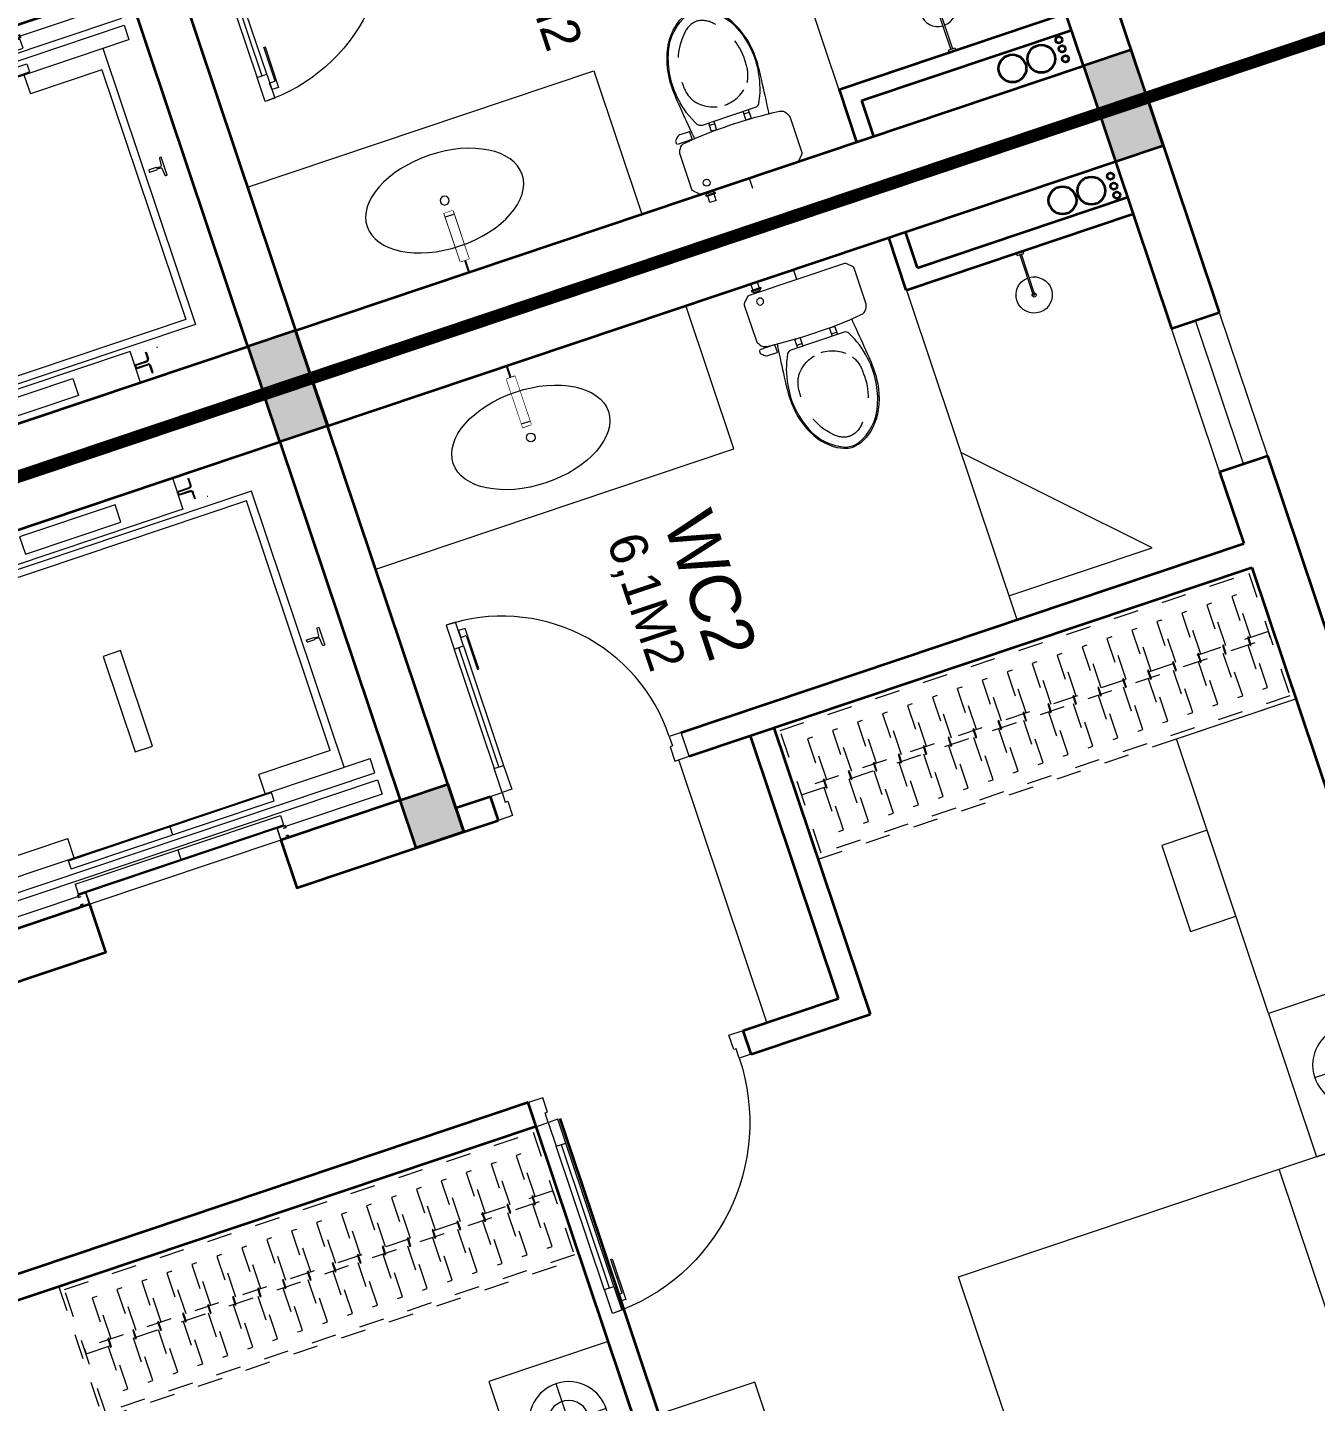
# Model space of a CAD drawing. Header units: metres. Extents: x 568332 to 569219, y 2065964 to 2066430.
# Drawn here: x 568506.05 to 568511.16, y 2066160.02 to 2066165.47 of the extents above; entities that cross this region are included whole.
import ezdxf

# ---------------------------------------------------------------- set-up
doc = ezdxf.new("R2010")
doc.units = ezdxf.units.M
for name, pattern in [('$AUDIT_BAD_LTYPE2', [0]), ('CENTER', [2, 1.25, -0.25, 0.25, -0.25]), ('HIDDEN', [0.375, 0.25, -0.125]), ('X-5M-G-MB PHONGNGU$0$HIDDEN2', [0.1875, 0.125, -0.0625]), ('xref-thap C (mb tang 32-2)$0$HIDDEN', [0.375, 0.25, -0.125])]:
    doc.linetypes.add(name, pattern=pattern)
doc.layers.get('0').update_dxf_attribs({"linetype": 'CONTINUOUS'})
doc.layers.get('DEFPOINTS').update_dxf_attribs({"linetype": 'CONTINUOUS'})
for name, color, linetype, lineweight in [('-CENTER', 143, 'CENTER', 13), ('-CONCRETE', 1, 'CONTINUOUS', 35), ('-DOOR', 137, 'CONTINUOUS', 9), ('-FURNITURE', 46, 'CONTINUOUS', 9), ('-LINE1', 7, 'CONTINUOUS', 18), ('-LINE2', 252, 'CONTINUOUS', 9), ('-TEXT', 7, 'CONTINUOUS', 15), ('-WALL', 4, 'CONTINUOUS', 35), ('TEXT25', 2, 'CONTINUOUS', 13)]:
    doc.layers.add(name, color=color, linetype=linetype, lineweight=lineweight)
doc.layers.add('-RANH GIOI LO DAT', color=12, linetype='CONTINUOUS')
doc.styles.add('T1', font='', dxfattribs={"height": 200})
doc.styles.add('vnavanth', font='', dxfattribs={"width": 0.8})
doc.styles.get('T1').set_extended_font_data('VNgeometric Light')
doc.styles.get('vnavanth').set_extended_font_data('.VnAvantH')

# ---------------------------------------------------------------- blocks, each defined once
blk = doc.blocks.new('X-5M-DH-2-CORE$0$A$C75E80C28')
at = {"layer": '-LINE2', "linetype": 'Continuous', "ltscale": 2}
for p, q in [((-510.0000099998433, -21.5000000000291), (-510.0000099998579, -50.60000000000582)), ((-506.8000099998899, -21.5000000000291), (-510.0000099998433, -21.5000000000291)), ((-506.8000099998899, -21.5000000000291), (-506.8000099999044, -50.60000000000582)), ((506.8000100001227, -21.5), (510.0000100000761, -21.5)), ((506.8000100001227, -21.5), (506.8000100001082, -50.59999999997672)), ((510.0000100000761, -21.5), (510.0000100000616, -50.59999999997672)), ((-510.0000099998579, -108.5000000000291), (-510.0000099998433, -79.39999999999418)), ((-506.8000099999044, -108.5000000000291), (-506.8000099998899, -79.39999999999418)), ((-456.2000100000296, -56.79999999998836), (-500.6000099999364, -56.80000000001746)), ((-456.2000100000441, -60), (-500.600009999951, -60.0000000000291)), ((-456.2000100000296, -70), (-500.6000099999364, -70.0000000000291)), ((-456.2000100000296, -73.19999999995343), (-500.6000099999364, -73.19999999998254)), ((-453.2000100000441, -63), (-453.2000100000296, -67)), ((-450.0000099998579, -63), (-450.0000099998433, -67)), ((450.0000100000616, -63), (450.0000100000761, -67)), ((453.200010000015, -63), (453.2000100000296, -67)), ((456.2000100000296, -56.79999999998836), (500.6000100000529, -56.79999999998836)), ((456.200010000015, -60), (500.6000100000383, -60)), ((456.2000100000296, -70), (500.6000100000529, -70)), ((456.2000100000296, -73.19999999995343), (500.6000100000529, -73.19999999995343)), ((506.8000100001227, -108.5), (506.8000100001227, -79.39999999996508)), ((510.0000100000761, -108.5), (510.0000100000761, -79.39999999996508)), ((-731.0000002632733, -148.9999999649008), (730.9999997367267, -148.9999999649299)), ((-731.0000002698944, -1304.999999934109), (-731.0000002632733, -148.9999999649008)), ((-556.8000102631631, -112.4999999912397), (-560.0000102631166, -112.4999999912397)), ((456.800009736864, -112.4999999912397), (460.0000097368174, -112.4999999912397)), ((730.9999997301056, -1304.999999934109), (730.9999997367267, -148.9999999649299)), ((-700.0000002632733, -178.9999999649008), (699.9999997367267, -178.9999999649299)), ((-700.0000002699089, -1224.999999934109), (-700.0000002632733, -178.9999999649008)), ((699.9999997300911, -1224.999999934109), (699.9999997367267, -178.9999999649299)), ((-700.0000002699089, -1224.999999934109), (-400.0000002699089, -1224.999999934138)), ((-400.0000002698944, -1304.999999934138), (-400.0000002699089, -1224.999999934138)), ((699.9999997300911, -1224.999999934109), (399.9999997300911, -1224.999999934109)), ((399.9999997301056, -1304.999999934109), (399.9999997300911, -1224.999999934109)), ((839.9999997301056, -1304.999999934109), (-840.0000002698944, -1304.999999934109)), ((-840.0000002698944, -1364.999999934109), (-840.0000002698944, -1304.999999934109)), ((424.9999997301056, -1308.999999934109), (-425.0000002698944, -1308.999999934109)), ((-425.0000002699089, -1342.999999934109), (-425.0000002698944, -1308.999999934109)), ((-2.6989437174052e-07, -1308.999999934109), (-2.699089236557484e-07, -1342.999999934109)), ((424.9999997300911, -1342.999999934109), (424.9999997301056, -1308.999999934109)), ((839.9999997301056, -1364.999999934109), (839.9999997301056, -1304.999999934109)), ((424.9999997300911, -1342.999999934109), (-425.0000002699089, -1342.999999934109)), ((839.9999997301056, -1364.999999934109), (-840.0000002698944, -1364.999999934109)), ((839.9999997301056, -1394.999999934109), (-840.0000002698944, -1394.999999934109)), ((-840.0000002698944, -1394.999999934109), (-840.0000002698944, -1454.999999934109)), ((429.9999997300911, -1405.999999934138), (-430.0000002699089, -1405.999999934109)), ((-430.0000002699089, -1405.999999934109), (-430.0000002698944, -1445.999999934109)), ((-2.699089236557484e-07, -1405.999999934109), (-2.6989437174052e-07, -1445.999999934109)), ((429.9999997300911, -1405.999999934138), (429.9999997301056, -1445.999999934138)), ((839.9999997301056, -1394.999999934109), (839.9999997301056, -1454.999999934109)), ((-840.0000002698944, -1454.999999934109), (-435.0000002698944, -1454.999999934109)), ((-435.0000002698944, -1449.999999934109), (-435.0000002699089, -1459.999999934109)), ((-435.0000002698944, -1449.999999934109), (-400.0000002698944, -1449.999999934138)), ((-435.0000002699089, -1459.999999934109), (-425.0000002699089, -1459.999999934109)), ((-433.4000002698012, -1451.599999934086), (-433.4000002698012, -1458.399999934074)), ((-433.4000002698012, -1451.599999934086), (-401.6000002697547, -1451.599999934086)), ((-433.4000002698012, -1458.399999934074), (-425.0000002698944, -1458.399999934074)), ((429.9999997301056, -1445.999999934138), (-430.0000002698944, -1445.999999934109)), ((-425.0000002698944, -1458.399999934074), (-425.0000002699089, -1459.999999934109)), ((-401.6000002697547, -1451.599999934086), (-401.6000002697256, -1498.399999934074)), ((399.9999997301056, -1449.999999934109), (-400.0000002698944, -1449.999999934138)), ((-400.0000002698944, -1449.999999934138), (-400.0000002698653, -1499.999999934138)), ((399.9999997301056, -1449.999999934109), (399.9999997301347, -1499.999999934109)), ((434.9999997301056, -1449.999999934109), (399.9999997301056, -1449.999999934109)), ((401.5999997301988, -1451.599999934086), (401.5999997302279, -1498.399999934074)), ((433.3999997302453, -1451.599999934086), (401.5999997301988, -1451.599999934086)), ((433.3999997302453, -1458.399999934074), (424.9999997301056, -1458.399999934074)), ((424.9999997301056, -1458.399999934074), (424.9999997301056, -1459.999999934109)), ((434.9999997301056, -1459.999999934109), (424.9999997301056, -1459.999999934109)), ((433.3999997302453, -1451.599999934086), (433.3999997302453, -1458.399999934074)), ((434.9999997301056, -1449.999999934109), (434.9999997301056, -1459.999999934109)), ((839.9999997301056, -1454.999999934109), (434.9999997301056, -1454.999999934109)), ((-435.0000002698653, -1489.999999934109), (-435.0000002698653, -1499.999999934109)), ((-435.0000002698653, -1489.999999934109), (-425.0000002698653, -1489.999999934109)), ((-435.0000002698653, -1499.999999934109), (-400.0000002698653, -1499.999999934138)), ((-433.4000002697721, -1491.599999934086), (-433.4000002697721, -1498.399999934074)), ((-433.4000002697721, -1491.599999934086), (-425.0000002698653, -1491.599999934086)), ((-433.4000002697721, -1498.399999934074), (-401.6000002697256, -1498.399999934074)), ((-425.0000002698653, -1489.999999934109), (-425.0000002698653, -1491.599999934086)), ((434.9999997301347, -1499.999999934109), (399.9999997301347, -1499.999999934109)), ((433.3999997302744, -1498.399999934074), (401.5999997302279, -1498.399999934074)), ((424.9999997301347, -1489.999999934109), (424.9999997301347, -1491.599999934086)), ((434.9999997301347, -1489.999999934109), (424.9999997301347, -1489.999999934109)), ((433.3999997302744, -1491.599999934086), (424.9999997301347, -1491.599999934086)), ((433.3999997302744, -1491.599999934086), (433.3999997302744, -1498.399999934074)), ((434.9999997301347, -1489.999999934109), (434.9999997301347, -1499.999999934109))]:
    blk.add_line(p, q, dxfattribs=at)
for points in [[(-450.0000000000146, 0), (-450, -130), (450, -130), (449.9999999999854, 0)], [(-200, -29), (200.0000000001164, -29), (200.0000000001164, -101), (-200, -101)], [(-36.0000002632587, -583.9999999649008), (35.9999997367413, -583.9999999649008), (35.99999973675585, -983.9999999649008), (-36.00000026324415, -983.9999999649008)]]:
    blk.add_lwpolyline(points, close=True, dxfattribs=at)
for points in [[(-780.0000002632587, -788.9999999649008), (-751.0000002632587, -788.9999999649299, 0.414213562373095), (-750.0000002632733, -787.9999999649008), (-750.0000002632587, -783.9999999649008), (-750.0000002632587, -779.9999999649008, 0.414213562373095), (-751.0000002632733, -778.9999999649299), (-780.0000002632733, -778.9999999649881, -0.2569775838576673), (-784.1207396915852, -781.9399999648449), (-797.9000002631656, -781.939999964874, -0.414213562373095), (-800.9000002631656, -778.939999964874), (-804.0000002632587, -749.4999999649008, 0.414213562373095), (-807.0000002632587, -746.4999999649008), (-812.0000002632587, -746.4999999649008), (-812.0000002632587, -783.9999999649008), (-812.0000002632587, -821.4999999649008), (-807.0000002632587, -821.4999999649008, 0.414213562373095), (-804.0000002632587, -818.4999999649008), (-800.9000002631656, -789.0599999648693, -0.414213562373095), (-797.9000002631656, -786.0599999648693), (-784.1207396915852, -786.0599999648402, -0.2569775838576673), (-780.0000002632587, -788.9999999647553)], [(779.9999997367413, -788.9999999649299), (750.9999997367413, -788.9999999649008, -0.414213562373095), (749.9999997367267, -787.9999999649299), (749.9999997367413, -783.9999999649299), (749.9999997367413, -779.9999999649299, -0.414213562373095), (750.9999997367267, -778.9999999649008), (779.9999997368432, -778.9999999650172, 0.2569775838576673), (784.1207391653006, -781.939999964874), (797.899999736881, -781.9399999648449, 0.414213562373095), (800.899999736881, -778.9399999648449), (803.9999997367413, -749.4999999649008, -0.414213562373095), (806.9999997367413, -746.4999999649008), (811.9999997367413, -746.4999999649008), (811.9999997367413, -783.9999999649008), (811.9999997367413, -821.4999999649008), (806.9999997367413, -821.4999999649008, -0.414213562373095), (803.9999997367413, -818.4999999649008), (800.899999736881, -789.0599999648402, 0.414213562373095), (797.899999736881, -786.0599999648402), (784.1207391653006, -786.0599999648693, 0.2569775838576672), (779.9999997368577, -788.9999999647844)]]:
    blk.add_lwpolyline(points, format="xyb", dxfattribs=at)
for centre, radius, start, end in [((-500.600009999951, -50.60000000000582), 9.400000000001475, 180, 270), ((-500.600009999951, -50.60000000000582), 6.200000000004374, 180, 270), ((500.6000100000383, -50.59999999997672), 6.200000000004374, 270, 0), ((500.6000100000383, -50.59999999997672), 9.400000000001475, 270, 0), ((-500.6000099999364, -79.39999999999418), 9.399999999997844, 90, 180), ((-500.6000099999364, -79.39999999999418), 6.19999999999734, 90, 180), ((-456.2000100000441, -63), 6.19999999999713, 0, 90), ((-456.2000100000441, -63), 3.000000000000045, 0, 90), ((-456.2000100000296, -67), 6.20000000000076, 270, 0), ((-456.2000100000296, -67), 2.999999999999834, 270, 0), ((456.200010000015, -63), 6.19999999999713, 90, 180), ((456.2000100000296, -67), 6.20000000000076, 180, 270), ((456.200010000015, -63), 3.000000000000045, 90, 180), ((456.2000100000296, -67), 2.999999999999834, 180, 270), ((500.6000100000529, -79.39999999996508), 9.399999999997844, 0, 90), ((500.6000100000529, -79.39999999996508), 6.19999999999734, 0, 90)]:
    blk.add_arc(centre, radius, start, end, dxfattribs=at)
blk = doc.blocks.new('A$C5C575821')
at = {"layer": '-CONCRETE'}
h = blk.add_hatch(color=256, dxfattribs=at)
h.dxf.hatch_style = 1
h.paths.add_polyline_path([(-0.00237559899687767, 200.0000000000146), (-0.00237559899687767, 1.455191522836685e-11), (199.9976244010031, 1.455191522836685e-11), (199.9976244010031, 200.0000000000146)])
blk.add_lwpolyline([(-0.00237559899687767, 1.455191522836685e-11), (199.9976244010031, 1.455191522836685e-11), (199.9976244010031, 200.0000000000146), (-0.00237559899687767, 200.0000000000146)], close=True, dxfattribs=at)
blk = doc.blocks.new('A$C3F71457E')
at = {"layer": '-CONCRETE'}
blk.add_lwpolyline([(-8.760252967476845e-09, -100.0000002632005), (0, 400), (-1500, 400.0000000000582), (-1500.00000001755, -1399.999999999942), (-1.754960976541042e-08, -1400), (-7.895869202911854e-08, -900.0000002632005), (199.9999999912397, -900.0000002982852), (199.9999999824504, -1600), (-1700.00000001755, -1600), (-1700, 600), (200, 600), (199.9999999912397, -100.0000002982852), (6.140908226370811e-08, -100.0000002632005)], dxfattribs=at)
at = {"layer": '-LINE1'}
blk.add_line((-7.895869202911854e-08, -900.0000002632005), (-8.760252967476845e-09, -100.0000002632005), dxfattribs=at)
at = {"layer": '-WALL'}
for p in [(-1699.997624401003, 399.9999999999854), (0.00237559899687767, 399.9999999999854), (-1699.997624401081, -1599.999999999959), (0.002375601565972829, -1600.000000021305)]:
    blk.add_blockref('A$C5C575821', p, dxfattribs=at)
at = {"color": 2, "rotation": 90}
blk.add_blockref('X-5M-DH-2-CORE$0$A$C75E80C28', (-1500.00000000876, -499.9999999999418), dxfattribs=at)
blk = doc.blocks.new('A$C18091ED7')
for p, q in [((9.957147995010018e-09, -42.13376978135784), (0, -3.786117304116488e-07)), ((146.1412317672475, -26.59467297248193), (179.181621938591, -26.59467296488583)), ((146.1412317672475, -26.59467297248193), (146.1412317680188, -30.17859706786112)), ((146.1412317680188, -30.17859706786112), (165.7503655985456, -30.17859706340823)), ((153.0594147269658, -36.79204952501459), (146.1412317680188, -30.17859706786112)), ((152.3191092506386, -2.717133611440659e-07), (152.3191092568413, -26.59467297093943)), ((152.3191092506386, -2.717133611440659e-07), (179.1816219322718, -2.654269337654114e-07)), ((153.0594147269658, -36.79204952501459), (165.7503656001572, -36.79204952192958)), ((153.0594147275151, -39.73033438943094), (153.0594147269658, -36.79204952501459)), ((153.0594147275151, -39.73033438943094), (178.4413164740145, -39.73033438349376)), ((153.0594147275151, -39.73033438943094), (178.4413164740145, -39.73033438349376)), ((153.0594147275151, -39.73033438943094), (153.0594147281554, -42.13376974494895)), ((185.3594994290725, -30.17859705851879), (165.7503655985456, -30.17859706340823)), ((178.4413164733487, -36.79204951884458), (165.7503656001572, -36.79204952192958)), ((185.3594994290725, -30.17859705851879), (178.4413164733487, -36.79204951884458)), ((178.4413164733487, -36.79204951884458), (178.4413164740145, -39.73033438349376)), ((178.4413164740145, -39.73033438349376), (178.4413164746547, -42.1337697392446)), ((179.1816219322718, -2.654269337654114e-07), (179.181621938591, -26.59467296488583)), ((179.181621938591, -26.59467296488583), (185.3594994283012, -26.59467296337243)), ((185.3594994283012, -26.59467296337243), (185.3594994290725, -30.17859705851879)), ((-83.25994817525861, -267.3592828898691), (-83.259948167517, -299.9634285944048)), ((-62.88950393904452, -265.3807882612164), (-81.28145355204106, -265.3807882657275)), ((-60.91100931491019, -267.3592828844266), (-60.91100930728498, -299.9634285889624)), ((60.9110093945892, -267.3592828557594), (60.9110094022144, -299.9634285600623)), ((62.88950401780676, -265.3807882316178), (81.2814536308033, -265.3807882273395)), ((83.25994825493763, -267.3592828505498), (83.25994826256283, -299.9634285550856)), ((165.3959958605519, -261.9873972070927), (165.3959958671003, -289.7349902229907)), ((167.8691141396885, -259.5142789271486), (228.0810223811895, -259.5142789128586)), ((230.5541406641933, -274.3229751045001), (230.5541406613593, -261.9873971916386)), ((-83.25994817257379, -278.4883151478134), (-83.25994817046012, -287.6388527823146)), ((-60.91100930959874, -290.0299398849311), (-83.25994816994717, -290.0299398901407)), ((60.91100939990065, -290.029939856031), (83.25994826024908, -290.0299398510542)), ((83.25994825750604, -278.488315108727), (83.2599482596197, -287.6388527429954)), ((167.8691141472664, -292.2081085020036), (206.7175896017579, -292.2081084926904))]:
    blk.add_line(p, q)
for points in [[(230.0000000517721, -218.5046414944518, -0.1374073801801567), (225.4781190853137, -234.6482587013161), (221.7949787454636, -240.7070387715066, -0.2360805181595358), (198.2560902649639, -255.4947853636986, -0.0519608230665726), (-198.2560901437319, -255.4947854572965, -0.236080518165078), (-221.7949786317113, -240.7070388760185), (-225.4781189743626, -234.6482588077488, -0.1374073801809237), (-229.9999999484608, -218.5046416030382), (-229.9999999831671, -71.98694829508895, -0.1989123673786679), (-226.3782021181105, -63.2431547633314), (-208.8906150607545, -45.75556769772083, -0.1989123673792025), (-200.1468215308087, -42.13376982865157), (9.971699910238385e-09, -42.13376978135784), (200.1468215506357, -42.13376973403501, -0.1989123673792025), (208.8906150822841, -45.75556759897154), (226.3782021480001, -63.24315465634572, -0.1989123673791691), (230.0000000170658, -71.98694818626973)], [(144.14367173758, -618.9627606730501, -0.2124047892419209), (26.30999211127346, -734.491494372196, -0.0276853236339062), (-0.5628229983012716, -738.609219571983, -0.0222792448073508), (-26.30999181118386, -734.4914943844487, -0.2124047892421136), (-144.1436714920528, -618.9627607410075, -0.1427957259999892), (-167.2376623962118, -428.0139674870588, -0.0930051380368448), (-127.9331820271946, -309.1271633332653, -0.2564387014614383), (-111.240849547703, -299.9634286007786), (4.746470949612558e-08, -299.9634285748762), (111.2408496426324, -299.9634285482753, -0.2564387014619951), (127.933182126606, -309.1271632729331, -0.0930051380368741), (167.2376625517572, -428.0139674081001, -0.1427957260000456)]]:
    blk.add_lwpolyline(points, format="xyb", close=True)
at = {"linetype": 'xref-thap C (mb tang 32-2)$0$HIDDEN', "ltscale": 100}
blk.add_lwpolyline([(61.00044987679576, -669.0176259216969, -0.1990312026443698), (1.417429302819073e-07, -698.769823720475, -0.1990312026443799), (-61.00044960746891, -669.0176259504806, -0.2189240232571595), (-131.9321382956405, -478.313622940972, -0.1537914605682739), (-112.4681372026971, -403.989815428853, -0.2367011859554165), (5.876427167095244e-08, -347.5870280214876, -0.2367011859554843), (112.4681373467611, -403.9898153757968, -0.1537914605681893), (131.9321384748619, -478.313622878748, -0.2189240232571754)], format="xyb", close=True, dxfattribs=at)
blk.add_circle((165.7503656100234, -78.39166221523192), 13.90362011701458)
for centre, radius, start, end in [((-81.28145355158267, -267.3592828894034), 1.978494623656905, 90.00000001354867, 180.0000000133402), ((-62.88950393858613, -267.3592828848923), 1.978494623656905, 1.334021322268115e-08, 90.00000001354867), ((62.88950401826514, -267.3592828552937), 1.978494623656905, 90.00000001354867, 180.0000000133402), ((81.28145363126168, -267.3592828510155), 1.978494623656905, 1.334021322268115e-08, 90.00000001354867), ((167.8691141402633, -261.9873972065106), 2.473118279571131, 90.00000001354867, 180.0000000133402), ((167.8691141466952, -289.7349902224087), 2.473118279571131, 180.0000000133402, 270.0000000135486), ((206.717589598069, -276.6690117186226), 15.53909677420133, 270.0000000135486, 306.4658507565522), ((168.3527972659103, -224.7572911087773), 80.08895368617857, 306.4658507565522, 320.3122930343796), ((228.0810223845983, -274.3229751050822), 2.473118279571131, 320.3122930343796, 1.334021322268115e-08)]:
    blk.add_arc(centre, radius, start, end)
for points, knots in [([(-155.6468228230951, -259.4535552573798), (-156.6353001506941, -267.2522313103836), (-164.2940232875517, -328.394745314552), (-169.1545302536251, -385.0939582949213), (-183.68571763406, -527.7705276800843), (-135.602968026873, -679.1126648240606), (-50.29344375100118, -735.2493608418445), (-19.70048385594782, -741.0901266933652), (1.531116140540689e-07, -743.6724421556864)], [130.6139379315478, 130.6139379315478, 130.6139379315478, 130.6139379315478, 152.8521090939923, 311.1293507817257, 417.703951170228, 561.3833927516608, 697.6926317810714, 710.812262267882, 710.812262267882, 710.812262267882, 710.812262267882]), ([(155.6468228994709, -259.4535551877343), (156.6353002305841, -267.2522312389628), (164.2940233960289, -328.3947452375724), (169.1545303888706, -385.0939582149149), (183.6857178367027, -527.7705275934422), (135.6029683008201, -679.1126647599449), (50.29344405157826, -735.2493608178338), (19.70048415924612, -741.0901266841101), (1.530679583083838e-07, -743.6724421554536)], [130.613937934949, 130.613937934949, 130.613937934949, 130.613937934949, 152.8521090939923, 311.1293507817257, 417.703951170228, 561.3833927516608, 697.6926317810714, 710.812262267882, 710.812262267882, 710.812262267882, 710.812262267882])]:
    blk.add_open_spline(points, degree=3, knots=knots)
blk = doc.blocks.new('shower')
for points in [[(180919.3447017173, -32316.45425928477), (180912.3337561736, -32316.45425928477), (180912.3337561736, -32146.62790954509), (180919.3447017173, -32146.62790954509)], [(180929.3839969719, -32326.62790954066), (180902.2944609144, -32326.62790954066), (180902.2944609144, -32316.45425928477), (180929.3839969719, -32316.45425928477)]]:
    blk.add_lwpolyline(points, close=True)
for radius, start, end in [(72, 272.7906698559544, 267.2093301440456), (8.346062492523743, 294.8355446212717, 245.1644553787283)]:
    blk.add_arc((180915.8392289462, -32146.62790954416), radius, start, end)
blk = doc.blocks.new('Sink_Cicle')
blk.add_lwpolyline([(17.49999987077899, -50.00226151314564), (-17.49999987077899, -49.99773848685436), (-17.51615354442038, -252.2967581441626), (17.48384613892995, -252.3012811850058)], close=True)
blk.add_circle((0, -300), 17.5)
at = {"layer": 'DEFPOINTS'}
blk.add_line((0, -100), (0, 0), dxfattribs=at)
blk.add_wipeout([(17.499999870775355, -50.00226151314928), (-17.49999987078263, -49.99773848685436), (-17.516153544427652, -252.29675814416623), (17.48384613892631, -252.3012811850058)])
at = {"layer": '-FURNITURE', "linetype": 'Continuous'}
blk.add_ellipse((0, -300), major_axis=(-325, 0), ratio=0.5846153846153846, dxfattribs=at)
blk.add_line((-17.51421511289664, -237.2967582757119), (17.48578462866135, -237.3012813020032))
blk = doc.blocks.new('*U18')
at = {"linetype": '$AUDIT_BAD_LTYPE2'}
for p, q in [((70, 100), (69.99999999999999, 599.9999999999982)), ((89.99999999999999, 599.9999999999982), (90, 100))]:
    blk.add_line(p, q, dxfattribs=at)
for points in [[(49.99999999999999, 599.9999999999982), (89.99999999999999, 599.9999999999982), (89.99999999999999, 699.9999999999982), (49.99999999999999, 699.9999999999982), (49.99999999999999, 599.9999999999982)], [(49.99999999999999, 602.9059272893337), (50, 100)], [(50, 100), (90, 100), (90, 0), (50, 0), (50, 100)]]:
    blk.add_lwpolyline(points)
for points in [[(118.2698876160139, 494.5156181119073), (118.2698876160139, 664.1349438079906), (89.99999999999999, 664.1349438079906), (89.99999999999999, 635.8650561920058), (112.6159100928053, 635.8650561920058), (112.6159100928053, 494.5156181119073)], [(0, 0), (50, 0), (50, -40), (60, -40), (60, -100.0001724930698), (0, -100.0001724930698)], [(799.9999999999982, 7.105427357601134e-15), (749.9999999999982, 7.105427357601134e-15), (749.9999999999982, -40), (739.9999999999982, -40), (739.9999999999982, -100.0001724930698), (799.9999999999982, -100.0001724930698)]]:
    blk.add_lwpolyline(points, close=True)
at = {"linetype": '$AUDIT_BAD_LTYPE2', "ltscale": 0.3}
blk.add_arc((50, 0), 699.9999999999982, 0, 90, dxfattribs=at)
blk = doc.blocks.new('M23-T3')
at = {"layer": '-CONCRETE'}
for centre, radius in [((202520.0315327258, -419773.1473210547, 5.66516857499076e-09), 13), ((202558.3015196754, -419773.1473210547, 5.66516857499076e-09), 13), ((202600.0509376915, -419773.1473210547, 5.66516857499076e-09), 13), ((202569.2241797175, -419863.6441291524, 5.66516857499076e-09), 55), ((202569.2241797175, -419984.4865793576, 5.66516857499076e-09), 55)]:
    blk.add_circle(centre, radius, dxfattribs=at)
at = {"layer": '-FURNITURE'}
blk.add_line((202649.0853044392, -420663.9444148585), (201049.0853043174, -420663.9444149176), dxfattribs=at)
blk.add_lwpolyline([(202049.0853044041, -421563.9444148806), (202649.0853044041, -421563.9444148806), (202649.0853044041, -423013.9444147791), (202049.0853044041, -423013.9444147791)], close=True, dxfattribs=at)
at = {"layer": '-RANH GIOI LO DAT', "linetype": 'HIDDEN', "ltscale": 10, "const_width": 50}
blk.add_lwpolyline([(193849.0853044649, -417513.9444146093), (193849.0853036951, -436932.6261630398), (202849.0853033838, -437357.6637355022), (202849.0853044041, -417513.9444152254)], close=True, dxfattribs=at)
at = {"layer": '-WALL', "linetype": 'Continuous', "ltscale": 10}
for p, q in [((202849.0853044041, -419513.9444155425), (201949.0853043245, -419513.9444155321)), ((202849.0853044041, -434624.4039378638), (202849.0853044041, -419513.9444155425)), ((202649.0853044041, -419713.9444155402), (201949.0853043245, -419713.9444155321)), ((202649.0853044041, -423013.9444147791), (202649.0853044041, -419713.9444155402))]:
    blk.add_line(p, q, dxfattribs=at)
at = {"layer": '-WALL'}
for p, q in [((202429.0853045058, -420663.944414865), (202429.0853045039, -419713.9444152864)), ((202499.0853045058, -420593.944414865), (202499.0853045039, -419713.9444152871)), ((202499.0853045058, -420593.944414865), (202649.0853045058, -420593.944414865)), ((202429.0853045058, -420663.944414865), (202649.0853045057, -420663.944414865))]:
    blk.add_line(p, q, dxfattribs=at)
at = {"layer": '-DOOR', "xscale": -1, "rotation": 270}
blk.add_blockref('*U18', (201049.0853043506, -422889.2422734441), dxfattribs=at)
at = {"layer": '-FURNITURE'}
for name, p, rotation in [('shower', (170136.1446031642, -601110.7997468589), 90.01066851174387), ('A$C18091ED7', (202691.2190741855, -421113.9444148485), 270)]:
    blk.add_blockref(name, p, dxfattribs=dict(at, rotation=rotation))
at = {"layer": '-WALL'}
blk.add_blockref('A$C5C575821', (202649.0876800031, -419713.9444155402), dxfattribs=at)
at = {"layer": '-WALL', "rotation": 180}
blk.add_blockref('A$C3F71457E', (201149.0853043866, -424613.9444147791), dxfattribs=at)
at = {"layer": 'TEXT25', "style": 'T1'}
blk.add_text('5,3M2', height=150, rotation=359.9999999899487, dxfattribs=at).set_placement((201369.1921761443, -421714.9917789022))
at = {"layer": '-FURNITURE', "xscale": -1, "rotation": 270}
blk.add_blockref('Sink_Cicle', (202649.0853044041, -422288.9444148298), dxfattribs=at)
blk = doc.blocks.new('G1600')
for p, q in [((137477.0741823114, -212827.2147267315), (139077.0741823114, -212827.2147267327)), ((137227.6935681712, -213391.7193460799), (137227.6935681718, -213076.8871672568)), ((139326.4547964507, -213391.7193460799), (139326.4547964501, -213076.8871672568)), ((137385.1096575831, -213234.3032566686), (137070.2774787599, -213234.3032566681)), ((139169.0387070388, -213234.3032566686), (139483.870885862, -213234.3032566681))]:
    blk.add_line(p, q)
blk.add_lwpolyline([(137477.074182311, -213484.2147267315), (137477.0741823123, -211484.2147267315), (139077.0741823123, -211484.2147267327), (139077.074182311, -213484.2147267327), (137477.074182311, -213484.2147267315)])
for points in [[(136977.074182316, -213484.2147267311), (136977.0741823163, -212984.3917867657), (137477.0741823113, -212984.3917867661), (137477.074182311, -213484.2147267315)], [(137617.074182311, -213375.2147267316), (137617.0741823112, -212998.7147267316), (138234.5741823112, -212998.714726732), (138234.574182311, -213375.214726732)], [(138937.074182311, -213375.2147267325), (138937.0741823112, -212998.7147267325), (138319.5741823112, -212998.7147267321), (138319.574182311, -213375.2147267321)], [(139577.0741823059, -213484.2147267331), (139577.0741823062, -212984.3917867677), (139077.0741823113, -212984.3917867673), (139077.074182311, -213484.2147267327)]]:
    blk.add_lwpolyline(points, close=True)
for centre, radius in [((137227.6935681715, -213234.3032566684), 157.4160894116067), ((139326.4547964504, -213234.3032566684), 157.4160894116067), ((137227.6935681715, -213234.3032566684), 82.41608941160666), ((139326.4547964504, -213234.3032566684), 82.41608941160666)]:
    blk.add_circle(centre, radius)
blk = doc.blocks.new('*U232')
at = {"linetype": 'X-5M-G-MB PHONGNGU$0$HIDDEN2'}
for points in [[(0, 600.0000000004657), (0, 0), (2181.81817743508, -7.813323796610535e-10), (2181.81817743508, 599.9999999996843)], [(2161.81817743508, 579.999661371611), (2161.81817743508, 19.99966137161111), (20, 20.00000000046566), (20, 580.0000000004657)], [(2161.81817743508, 286.6991212946932), (2161.81817743508, 313.0991212946), (20, 313.0991212953813), (19.99999859370291, 286.6991212952417)], [(113.7817614636733, 319.1750910408318), (109.4317788550979, 319.1750910408318), (109.4317788550979, 280.441767644881), (113.7817614636733, 280.441767644881)], [(227.7817614636733, 319.1750910407849), (223.4317788550979, 319.1750910407849), (223.4317788550979, 280.4417676448341), (227.7817614636733, 280.4417676448341)], [(341.7817614636733, 319.175091040738), (337.4317788550979, 319.175091040738), (337.4317788550979, 280.4417676447872), (341.7817614636733, 280.4417676447872)], [(455.7817614636733, 319.1750910406911), (451.4317788550979, 319.1750910406911), (451.4317788550979, 280.4417676447403), (455.7817614636733, 280.4417676447403)], [(569.7817614636733, 319.1750910406442), (565.431778855098, 319.1750910406442), (565.431778855098, 280.4417676446934), (569.7817614636733, 280.4417676446934)], [(683.7817614636733, 319.1750910405973), (679.431778855098, 319.1750910405973), (679.431778855098, 280.4417676446465), (683.7817614636733, 280.4417676446465)], [(797.7817614636733, 319.1750910405504), (793.431778855098, 319.1750910405504), (793.431778855098, 280.4417676445996), (797.7817614636733, 280.4417676445996)], [(911.7817614636733, 319.1750910405035), (907.431778855098, 319.1750910405035), (907.431778855098, 280.4417676445527), (911.7817614636733, 280.4417676445527)], [(1025.781761463673, 319.1750910404566), (1021.431778855098, 319.1750910404566), (1021.431778855098, 280.4417676445057), (1025.781761463673, 280.4417676445057)], [(1139.781761463673, 319.1750910404097), (1135.431778855098, 319.1750910404097), (1135.431778855098, 280.4417676444588), (1139.781761463673, 280.4417676444588)], [(1253.781761463673, 319.1750910403628), (1249.431778855098, 319.1750910403628), (1249.431778855098, 280.4417676444119), (1253.781761463673, 280.4417676444119)], [(1367.781761463673, 319.1750910403159), (1363.431778855098, 319.1750910403159), (1363.431778855098, 280.441767644365), (1367.781761463673, 280.441767644365)], [(1481.781761463673, 319.175091040269), (1477.431778855098, 319.175091040269), (1477.431778855098, 280.4417676443181), (1481.781761463673, 280.4417676443181)], [(1595.781761463673, 319.175091040222), (1591.431778855098, 319.175091040222), (1591.431778855098, 280.4417676442712), (1595.781761463673, 280.4417676442712)], [(1709.781761463673, 319.1750910401751), (1705.431778855098, 319.1750910401751), (1705.431778855098, 280.4417676442243), (1709.781761463673, 280.4417676442243)], [(1823.781761463673, 319.1750910401282), (1819.431778855098, 319.1750910401282), (1819.431778855098, 280.4417676441774), (1823.781761463673, 280.4417676441774)], [(1937.781761463673, 319.1750910400813), (1933.431778855098, 319.1750910400813), (1933.431778855098, 280.4417676441305), (1937.781761463673, 280.4417676441305)], [(2051.781761463673, 319.1750910400344), (2047.431778855098, 319.1750910400344), (2047.431778855098, 280.4417676440836), (2051.781761463673, 280.4417676440836)]]:
    blk.add_lwpolyline(points, close=True, dxfattribs=at)
for points in [[(122.2409142897814, 313.1103512093413), (122.2409142897814, 515.2497102723445), (100.1765458012815, 515.2497102723445), (100.1765458012815, 313.1103512093413)], [(236.2409142897814, 313.1103512092944), (236.2409142897814, 515.2497102722975), (214.1765458012815, 515.2497102722975), (214.1765458012815, 313.1103512092944)], [(350.2409142897814, 313.1103512092475), (350.2409142897814, 515.2497102722507), (328.1765458012815, 515.2497102722507), (328.1765458012815, 313.1103512092475)], [(464.2409142897814, 313.1103512092006), (464.2409142897814, 515.2497102722037), (442.1765458012815, 515.2497102722037), (442.1765458012815, 313.1103512092006)], [(578.2409142897814, 313.1103512091537), (578.2409142897814, 515.2497102721569), (556.1765458012815, 515.2497102721569), (556.1765458012815, 313.1103512091537)], [(692.2409142897814, 313.1103512091068), (692.2409142897814, 515.24971027211), (670.1765458012815, 515.24971027211), (670.1765458012815, 313.1103512091068)], [(806.2409142897814, 313.1103512090599), (806.2409142897814, 515.249710272063), (784.1765458012815, 515.249710272063), (784.1765458012815, 313.1103512090599)], [(920.2409142897814, 313.110351209013), (920.2409142897814, 515.2497102720162), (898.1765458012815, 515.2497102720162), (898.1765458012815, 313.110351209013)], [(1034.240914289781, 313.1103512089661), (1034.240914289781, 515.2497102719692), (1012.176545801281, 515.2497102719692), (1012.176545801281, 313.1103512089661)], [(1148.240914289781, 313.1103512089192), (1148.240914289781, 515.2497102719224), (1126.176545801281, 515.2497102719224), (1126.176545801281, 313.1103512089192)], [(1262.240914289781, 313.1103512088723), (1262.240914289781, 515.2497102718754), (1240.176545801281, 515.2497102718754), (1240.176545801281, 313.1103512088723)], [(1376.240914289781, 313.1103512088254), (1376.240914289781, 515.2497102718285), (1354.176545801281, 515.2497102718285), (1354.176545801281, 313.1103512088254)], [(1490.240914289781, 313.1103512087785), (1490.240914289781, 515.2497102717816), (1468.176545801281, 515.2497102717816), (1468.176545801281, 313.1103512087785)], [(1604.240914289781, 313.1103512087315), (1604.240914289781, 515.2497102717347), (1582.176545801281, 515.2497102717347), (1582.176545801281, 313.1103512087315)], [(1718.240914289781, 313.1103512086846), (1718.240914289781, 515.2497102716878), (1696.176545801281, 515.2497102716878), (1696.176545801281, 313.1103512086846)], [(1832.240914289781, 313.1103512086377), (1832.240914289781, 515.2497102716409), (1810.176545801281, 515.2497102716409), (1810.176545801281, 313.1103512086377)], [(1946.240914289781, 313.1103512085908), (1946.240914289781, 515.2497102715939), (1924.176545801281, 515.2497102715939), (1924.176545801281, 313.1103512085908)], [(2060.240914289781, 313.1103512085439), (2060.240914289781, 515.2497102715471), (2038.176545801281, 515.2497102715471), (2038.176545801281, 313.1103512085439)], [(100.1765458012815, 286.7103512094345), (100.1765458012815, 92.0852110228024), (122.2409142897814, 92.0852110228024), (122.2409142897814, 286.7103512094345)], [(214.1765458012815, 286.7103512093876), (214.1765458012815, 92.08521102275549), (236.2409142897814, 92.08521102275549), (236.2409142897814, 286.7103512093876)], [(328.1765458012815, 286.7103512093407), (328.1765458012815, 92.08521102270858), (350.2409142897814, 92.08521102270858), (350.2409142897814, 286.7103512093407)], [(442.1765458012815, 286.7103512092938), (442.1765458012815, 92.08521102266168), (464.2409142897814, 92.08521102266168), (464.2409142897814, 286.7103512092938)], [(556.1765458012815, 286.7103512092469), (556.1765458012815, 92.08521102261477), (578.2409142897814, 92.08521102261477), (578.2409142897814, 286.7103512092469)], [(670.1765458012815, 286.7103512092), (670.1765458012815, 92.08521102256786), (692.2409142897814, 92.08521102256786), (692.2409142897814, 286.7103512092)], [(784.1765458012815, 286.7103512091531), (784.1765458012815, 92.08521102252095), (806.2409142897814, 92.08521102252095), (806.2409142897814, 286.7103512091531)], [(898.1765458012815, 286.7103512091062), (898.1765458012815, 92.08521102247404), (920.2409142897814, 92.08521102247404), (920.2409142897814, 286.7103512091062)], [(1012.176545801281, 286.7103512090592), (1012.176545801281, 92.08521102242715), (1034.240914289781, 92.08521102242715), (1034.240914289781, 286.7103512090592)], [(1126.176545801281, 286.7103512090123), (1126.176545801281, 92.08521102238024), (1148.240914289781, 92.08521102238024), (1148.240914289781, 286.7103512090123)], [(1240.176545801281, 286.7103512089654), (1240.176545801281, 92.08521102233333), (1262.240914289781, 92.08521102233333), (1262.240914289781, 286.7103512089654)], [(1354.176545801281, 286.7103512089186), (1354.176545801281, 92.08521102228642), (1376.240914289781, 92.08521102228642), (1376.240914289781, 286.7103512089186)], [(1468.176545801281, 286.7103512088717), (1468.176545801281, 92.0852110222395), (1490.240914289781, 92.0852110222395), (1490.240914289781, 286.7103512088717)], [(1582.176545801281, 286.7103512088247), (1582.176545801281, 92.0852110221926), (1604.240914289781, 92.0852110221926), (1604.240914289781, 286.7103512088247)], [(1696.176545801281, 286.7103512087778), (1696.176545801281, 92.0852110221457), (1718.240914289781, 92.0852110221457), (1718.240914289781, 286.7103512087778)], [(1810.176545801281, 286.7103512087309), (1810.176545801281, 92.08521102209879), (1832.240914289781, 92.08521102209879), (1832.240914289781, 286.7103512087309)], [(1924.176545801281, 286.710351208684), (1924.176545801281, 92.08521102205188), (1946.240914289781, 92.08521102205188), (1946.240914289781, 286.710351208684)], [(2038.176545801281, 286.7103512086371), (2038.176545801281, 92.08521102200497), (2060.240914289781, 92.08521102200497), (2060.240914289781, 286.7103512086371)]]:
    blk.add_lwpolyline(points, dxfattribs=at)
blk = doc.blocks.new('A$C8a974c9c')
for p, q in [((1750.087982669494, 2957.416116623174), (1750.087982669657, 2642.58393779996)), ((1592.671893257969, 2800.000027211493), (1907.504072081182, 2800.000027211652)), ((1342.999452652235, 2500.000027214177), (1342.999452652119, 700.000027214177)), ((1750.087982669345, 242.5839378051005), (1750.087982669549, 557.4161166283138)), ((1592.67189325784, 400.0000272168018), (1907.504072081053, 400.0000272166017))]:
    blk.add_line(p, q)
for points in [[(1999.999452652235, 3100.000027209127), (1500.176512686827, 3100.000027209127), (1500.176512686827, 2500.000027214177), (1999.999452652235, 2500.000027214177)], [(1890.999452652235, 2360.000027214177), (1514.499452652235, 2360.000027214177), (1514.499452652148, 1642.500027214177), (1890.999452652148, 1642.500027214177)], [(1890.99945265209, 840.000027214177), (1514.49945265209, 840.000027214177), (1514.499452652148, 1557.500027214177), (1890.999452652148, 1557.500027214177)], [(1999.999452652119, 100.0000272192265), (1500.17651268671, 100.0000272192265), (1500.17651268671, 700.000027214177), (1999.999452652119, 700.000027214177)]]:
    blk.add_lwpolyline(points, close=True)
blk.add_lwpolyline([(1999.999452652235, 2500.000027214177), (-0.0005473477649502456, 2500.000027214177), (-0.0005473478813655674, 700.000027214177), (1999.999452652119, 700.000027214177), (1999.999452652235, 2500.000027214177)])
for centre, radius in [((1750.087982669561, 2800.000027211581), 157.4160894116067), ((1750.087982669561, 2800.000027211581), 82.41608941160666), ((1750.087982669432, 400.0000272166926), 157.4160894116067), ((1750.087982669432, 400.0000272166926), 82.41608941160666)]:
    blk.add_circle(centre, radius)
blk = doc.blocks.new('*U149')
at = {"linetype": '$AUDIT_BAD_LTYPE2'}
for p, q in [((70, 100), (70, 699.9999999999982)), ((90, 699.9999999999982), (90, 100))]:
    blk.add_line(p, q, dxfattribs=at)
for points in [[(50, 699.9999999999982), (90, 699.9999999999982), (90, 799.9999999999982), (50, 799.9999999999982), (50, 699.9999999999982)], [(50, 702.9059272893337), (50, 100)], [(50, 100), (90, 100), (90, 0), (50, 0), (50, 100)]]:
    blk.add_lwpolyline(points)
for points in [[(118.2698876160139, 594.5156181119073), (118.2698876160139, 764.1349438079906), (90, 764.1349438079906), (90, 735.8650561920058), (112.6159100928053, 735.8650561920058), (112.6159100928053, 594.5156181119073)], [(0, 0), (50, 0), (50, -40), (60, -40), (60, -99.99999999999272), (0, -99.99999999999272)], [(899.9999999999982, 1.3252863207713e-28), (849.9999999999982, 1.3252863207713e-28), (849.9999999999982, -40.00000000000001), (839.9999999999982, -40.00000000000001), (839.9999999999982, -99.99999999999272), (899.9999999999982, -99.99999999999272)]]:
    blk.add_lwpolyline(points, close=True)
at = {"linetype": '$AUDIT_BAD_LTYPE2', "ltscale": 0.3}
blk.add_arc((50, 0), 799.9999999999982, 0, 90, dxfattribs=at)
blk = doc.blocks.new('*U168')
at = {"linetype": 'X-5M-G-MB PHONGNGU$0$HIDDEN2'}
for points in [[(0, 600.0000000004657), (0, 0), (2181.818181820297, -7.813323814654285e-10), (2181.818181820297, 599.9999999996843)], [(2161.818181820297, 579.999661371611), (2161.818181820297, 19.99966137161111), (20, 20.00000000046566), (20, 580.0000000004657)], [(2161.818181820297, 286.6991212946932), (2161.818181820297, 313.0991212946), (20, 313.0991212953813), (19.99999859370291, 286.6991212952417)], [(113.7817614636733, 319.1750910408318), (109.4317788550979, 319.1750910408318), (109.4317788550979, 280.441767644881), (113.7817614636733, 280.441767644881)], [(227.7817614636733, 319.1750910407849), (223.4317788550979, 319.1750910407849), (223.4317788550979, 280.4417676448341), (227.7817614636733, 280.4417676448341)], [(341.7817614636733, 319.175091040738), (337.4317788550979, 319.175091040738), (337.4317788550979, 280.4417676447872), (341.7817614636733, 280.4417676447872)], [(455.7817614636733, 319.1750910406911), (451.4317788550979, 319.1750910406911), (451.4317788550979, 280.4417676447403), (455.7817614636733, 280.4417676447403)], [(569.7817614636733, 319.1750910406442), (565.431778855098, 319.1750910406442), (565.431778855098, 280.4417676446934), (569.7817614636733, 280.4417676446934)], [(683.7817614636733, 319.1750910405973), (679.431778855098, 319.1750910405973), (679.431778855098, 280.4417676446465), (683.7817614636733, 280.4417676446465)], [(797.7817614636733, 319.1750910405504), (793.431778855098, 319.1750910405504), (793.431778855098, 280.4417676445996), (797.7817614636733, 280.4417676445996)], [(911.7817614636733, 319.1750910405035), (907.431778855098, 319.1750910405035), (907.431778855098, 280.4417676445527), (911.7817614636733, 280.4417676445527)], [(1025.781761463673, 319.1750910404566), (1021.431778855098, 319.1750910404566), (1021.431778855098, 280.4417676445057), (1025.781761463673, 280.4417676445057)], [(1139.781761463673, 319.1750910404097), (1135.431778855098, 319.1750910404097), (1135.431778855098, 280.4417676444588), (1139.781761463673, 280.4417676444588)], [(1253.781761463673, 319.1750910403628), (1249.431778855098, 319.1750910403628), (1249.431778855098, 280.4417676444119), (1253.781761463673, 280.4417676444119)], [(1367.781761463673, 319.1750910403159), (1363.431778855098, 319.1750910403159), (1363.431778855098, 280.441767644365), (1367.781761463673, 280.441767644365)], [(1481.781761463673, 319.175091040269), (1477.431778855098, 319.175091040269), (1477.431778855098, 280.4417676443181), (1481.781761463673, 280.4417676443181)], [(1595.781761463673, 319.175091040222), (1591.431778855098, 319.175091040222), (1591.431778855098, 280.4417676442712), (1595.781761463673, 280.4417676442712)], [(1709.781761463673, 319.1750910401751), (1705.431778855098, 319.1750910401751), (1705.431778855098, 280.4417676442243), (1709.781761463673, 280.4417676442243)], [(1823.781761463673, 319.1750910401282), (1819.431778855098, 319.1750910401282), (1819.431778855098, 280.4417676441774), (1823.781761463673, 280.4417676441774)], [(1937.781761463673, 319.1750910400813), (1933.431778855098, 319.1750910400813), (1933.431778855098, 280.4417676441305), (1937.781761463673, 280.4417676441305)], [(2051.781761463673, 319.1750910400344), (2047.431778855098, 319.1750910400344), (2047.431778855098, 280.4417676440836), (2051.781761463673, 280.4417676440836)]]:
    blk.add_lwpolyline(points, close=True, dxfattribs=at)
for points in [[(122.2409142897814, 313.1103512093413), (122.2409142897814, 515.2497102723445), (100.1765458012815, 515.2497102723445), (100.1765458012815, 313.1103512093413)], [(236.2409142897814, 313.1103512092944), (236.2409142897814, 515.2497102722975), (214.1765458012815, 515.2497102722975), (214.1765458012815, 313.1103512092944)], [(350.2409142897814, 313.1103512092475), (350.2409142897814, 515.2497102722507), (328.1765458012815, 515.2497102722507), (328.1765458012815, 313.1103512092475)], [(464.2409142897814, 313.1103512092006), (464.2409142897814, 515.2497102722037), (442.1765458012815, 515.2497102722037), (442.1765458012815, 313.1103512092006)], [(578.2409142897814, 313.1103512091537), (578.2409142897814, 515.2497102721569), (556.1765458012815, 515.2497102721569), (556.1765458012815, 313.1103512091537)], [(692.2409142897814, 313.1103512091068), (692.2409142897814, 515.24971027211), (670.1765458012815, 515.24971027211), (670.1765458012815, 313.1103512091068)], [(806.2409142897814, 313.1103512090599), (806.2409142897814, 515.249710272063), (784.1765458012815, 515.249710272063), (784.1765458012815, 313.1103512090599)], [(920.2409142897814, 313.110351209013), (920.2409142897814, 515.2497102720162), (898.1765458012815, 515.2497102720162), (898.1765458012815, 313.110351209013)], [(1034.240914289781, 313.1103512089661), (1034.240914289781, 515.2497102719692), (1012.176545801281, 515.2497102719692), (1012.176545801281, 313.1103512089661)], [(1148.240914289781, 313.1103512089192), (1148.240914289781, 515.2497102719224), (1126.176545801281, 515.2497102719224), (1126.176545801281, 313.1103512089192)], [(1262.240914289781, 313.1103512088723), (1262.240914289781, 515.2497102718754), (1240.176545801281, 515.2497102718754), (1240.176545801281, 313.1103512088723)], [(1376.240914289781, 313.1103512088254), (1376.240914289781, 515.2497102718285), (1354.176545801281, 515.2497102718285), (1354.176545801281, 313.1103512088254)], [(1490.240914289781, 313.1103512087785), (1490.240914289781, 515.2497102717816), (1468.176545801281, 515.2497102717816), (1468.176545801281, 313.1103512087785)], [(1604.240914289781, 313.1103512087315), (1604.240914289781, 515.2497102717347), (1582.176545801281, 515.2497102717347), (1582.176545801281, 313.1103512087315)], [(1718.240914289781, 313.1103512086846), (1718.240914289781, 515.2497102716878), (1696.176545801281, 515.2497102716878), (1696.176545801281, 313.1103512086846)], [(1832.240914289781, 313.1103512086377), (1832.240914289781, 515.2497102716409), (1810.176545801281, 515.2497102716409), (1810.176545801281, 313.1103512086377)], [(1946.240914289781, 313.1103512085908), (1946.240914289781, 515.2497102715939), (1924.176545801281, 515.2497102715939), (1924.176545801281, 313.1103512085908)], [(2060.240914289781, 313.1103512085439), (2060.240914289781, 515.2497102715471), (2038.176545801281, 515.2497102715471), (2038.176545801281, 313.1103512085439)], [(100.1765458012815, 286.7103512094345), (100.1765458012815, 92.0852110228024), (122.2409142897814, 92.0852110228024), (122.2409142897814, 286.7103512094345)], [(214.1765458012815, 286.7103512093876), (214.1765458012815, 92.08521102275549), (236.2409142897814, 92.08521102275549), (236.2409142897814, 286.7103512093876)], [(328.1765458012815, 286.7103512093407), (328.1765458012815, 92.08521102270858), (350.2409142897814, 92.08521102270858), (350.2409142897814, 286.7103512093407)], [(442.1765458012815, 286.7103512092938), (442.1765458012815, 92.08521102266168), (464.2409142897814, 92.08521102266168), (464.2409142897814, 286.7103512092938)], [(556.1765458012815, 286.7103512092469), (556.1765458012815, 92.08521102261477), (578.2409142897814, 92.08521102261477), (578.2409142897814, 286.7103512092469)], [(670.1765458012815, 286.7103512092), (670.1765458012815, 92.08521102256786), (692.2409142897814, 92.08521102256786), (692.2409142897814, 286.7103512092)], [(784.1765458012815, 286.7103512091531), (784.1765458012815, 92.08521102252095), (806.2409142897814, 92.08521102252095), (806.2409142897814, 286.7103512091531)], [(898.1765458012815, 286.7103512091062), (898.1765458012815, 92.08521102247404), (920.2409142897814, 92.08521102247404), (920.2409142897814, 286.7103512091062)], [(1012.176545801281, 286.7103512090592), (1012.176545801281, 92.08521102242715), (1034.240914289781, 92.08521102242715), (1034.240914289781, 286.7103512090592)], [(1126.176545801281, 286.7103512090123), (1126.176545801281, 92.08521102238024), (1148.240914289781, 92.08521102238024), (1148.240914289781, 286.7103512090123)], [(1240.176545801281, 286.7103512089654), (1240.176545801281, 92.08521102233333), (1262.240914289781, 92.08521102233333), (1262.240914289781, 286.7103512089654)], [(1354.176545801281, 286.7103512089186), (1354.176545801281, 92.08521102228642), (1376.240914289781, 92.08521102228642), (1376.240914289781, 286.7103512089186)], [(1468.176545801281, 286.7103512088717), (1468.176545801281, 92.0852110222395), (1490.240914289781, 92.0852110222395), (1490.240914289781, 286.7103512088717)], [(1582.176545801281, 286.7103512088247), (1582.176545801281, 92.0852110221926), (1604.240914289781, 92.0852110221926), (1604.240914289781, 286.7103512088247)], [(1696.176545801281, 286.7103512087778), (1696.176545801281, 92.0852110221457), (1718.240914289781, 92.0852110221457), (1718.240914289781, 286.7103512087778)], [(1810.176545801281, 286.7103512087309), (1810.176545801281, 92.08521102209879), (1832.240914289781, 92.08521102209879), (1832.240914289781, 286.7103512087309)], [(1924.176545801281, 286.710351208684), (1924.176545801281, 92.08521102205188), (1946.240914289781, 92.08521102205188), (1946.240914289781, 286.710351208684)], [(2038.176545801281, 286.7103512086371), (2038.176545801281, 92.08521102200497), (2060.240914289781, 92.08521102200497), (2060.240914289781, 286.7103512086371)]]:
    blk.add_lwpolyline(points, dxfattribs=at)
blk = doc.blocks.new('M22-T3')
at = {"layer": '-CONCRETE'}
for centre, radius in [((193519.0197126685, -353551.2059282998, 5.66516857499076e-09), 13), ((193560.7691306845, -353551.2059282998, 5.66516857499076e-09), 13), ((193599.0391176342, -353551.2059282998, 5.66516857499076e-09), 13), ((193549.8464706425, -353641.7027363975, 5.66516857499076e-09), 55), ((193549.8464706425, -353762.5451866027, 5.66516857499076e-09), 55)]:
    blk.add_circle(centre, radius, dxfattribs=at)
at = {"layer": '-DOOR'}
blk.add_lwpolyline([(194169.9853458564, -353313.7632874765), (194769.9853458564, -353313.7632874765), (194769.9853458564, -353513.7632874765), (194169.9853458564, -353513.7632874765)], close=True, dxfattribs=at)
blk.add_lwpolyline([(194769.9853458564, -353413.7632874774), (194169.9853458564, -353413.7632874774)], dxfattribs=at)
at = {"layer": '-FURNITURE'}
for p, q in [((193469.9853458211, -354463.7632867859), (195069.985345943, -354463.7632868451)), ((196269.9853458623, -355913.7632874267), (195169.9853458562, -355913.7632874267))]:
    blk.add_line(p, q, dxfattribs=at)
for points in [[(195719.9853458562, -353513.7632873619), (196869.9853452654, -353513.7632873941), (196869.9853452654, -354013.5862274242), (195719.9853458562, -354013.5862273918)], [(196463.1592073149, -354013.5862273918), (196102.5230310081, -354013.5862273918), (196102.5230310081, -354203.7680081886), (196463.1592073149, -354203.7680081886)], [(194069.9853458931, -355313.7632873652), (193469.9853458931, -355313.7632873652), (193469.9853458931, -356813.7632873652), (194069.9853458931, -356813.7632873652)], [(199208.4311641957, -356413.7626941547), (197608.4311641957, -356413.7626946628), (197608.4311642658, -356813.7632876191), (199208.4311642658, -356813.7632871111)]]:
    blk.add_lwpolyline(points, close=True, dxfattribs=at)
blk.add_lwpolyline([(194969.985345943, -354463.7632868451), (194969.9853457325, -353863.7632868451), (194369.985345943, -354463.7632870555)], dxfattribs=at)
at = {"layer": '-RANH GIOI LO DAT', "linetype": 'HIDDEN', "ltscale": 10, "const_width": 50}
blk.add_lwpolyline([(193269.9853458561, -351313.7632874697), (193269.9853445153, -371157.4826077649), (199275.5518657939, -371441.1038758201), (204269.9853444727, -366676.9729739521), (204269.9853453184, -351313.7632879182)], close=True, dxfattribs=at)
at = {"layer": '-WALL'}
for p, q in [((193269.985346852, -368424.4826077637), (193269.9853458561, -353313.7632873694)), ((193269.9853458561, -353313.7632873694), (194169.9853458564, -353313.7632873477)), ((194169.9853458564, -353513.7632873883), (194169.9853458564, -353313.7632873885)), ((194769.9853458564, -353313.7632873694), (200269.9853452557, -353313.7632873694)), ((194769.9853458564, -353513.7632873028), (194769.9853458564, -353313.7632873694)), ((193469.9853458562, -356813.7632873652), (193469.9853458561, -353513.7632873694)), ((193469.9853458561, -353513.7632873694), (194169.9853458564, -353513.7632873489)), ((193619.985345856, -354393.7632868027), (193619.985345856, -353513.7632876195)), ((193689.985345856, -354463.7632868027), (193689.985345856, -353513.7632876195)), ((194769.9853458564, -353513.7632873028), (195069.9853458561, -353513.763287314)), ((195069.9853459097, -355869.9996497899), (195069.9853458561, -353513.7632872749)), ((195169.9853458561, -353513.7632873177), (200069.9853452553, -353513.7632874984)), ((195169.9853458561, -355869.9996497899), (195169.9853458561, -353513.7632872749)), ((193619.985345856, -354393.7632868027), (193469.985345856, -354393.7632868027)), ((193689.985345856, -354463.7632868027), (193469.9853458561, -354463.7632868027)), ((196369.9853458623, -355513.7632874267), (195169.9853458562, -355513.7632874267)), ((196369.9853458623, -356012.8343728879), (196369.9853458623, -355513.7632874267)), ((196269.9853458623, -355613.7632874267), (195169.9853458562, -355613.7632874267)), ((196269.9853458623, -356012.8343728879), (196269.9853458623, -355613.7632874267)), ((196369.9853458623, -356012.8343728879), (196269.9853458623, -356012.8343728879)), ((195069.9853458562, -356813.7632873652), (195069.9853458562, -356669.9996497899)), ((195069.9853458802, -356669.9996497899), (195169.9853458802, -356669.9996497899)), ((195169.9853458562, -356813.7632873652), (195169.9853458562, -356669.9996497899)), ((200069.9853452553, -356813.7632873652), (196369.9853458623, -356813.763287365)), ((196269.9853458623, -356913.763287365), (196269.9853458623, -359969.894356264)), ((196369.9853458623, -356913.763287365), (196269.9853458623, -356913.763287365)), ((196369.9853458623, -356913.763287365), (196369.9853458623, -359969.8943562638)), ((200069.9853452553, -356913.7632873652), (196369.9853458623, -356913.7632873652))]:
    blk.add_line(p, q, dxfattribs=at)
at = {"layer": '-DOOR', "rotation": 90.00000000000001}
blk.add_blockref('*U18', (195069.9853459097, -356669.9996497899), dxfattribs=at)
at = {"layer": '-DOOR', "xscale": -1, "rotation": 270}
blk.add_blockref('*U149', (196369.9853458623, -356912.8343728879), dxfattribs=at)
at = {"layer": '-FURNITURE', "extrusion": (0, 0, -1), "xscale": -0.916666666665974, "yscale": 0.916666666665974, "zscale": -0.916666666665974, "rotation": 90}
for name, p in [('*U168', (-195169.9853458562, -353513.7632873619)), ('*U232', (-196369.9853458623, -356913.7632873652))]:
    blk.add_blockref(name, p, dxfattribs=at)
at = {"layer": '-FURNITURE', "xscale": -1}
for name, p, rotation in [('A$C8a974c9c', (196769.9853180462, -355513.7627400786), 270), ('shower', (225982.9260471958, -534910.6186187866), 269.9893314882561), ('A$C18091ED7', (193469.9853458562, -354862.7929686911), 90), ('G1600', (60292.9111627902, -570397.9774214118), 180)]:
    blk.add_blockref(name, p, dxfattribs=dict(at, rotation=rotation))
at = {"layer": '-WALL'}
blk.add_blockref('A$C5C575821', (193269.9877214556, -353513.7632873706), dxfattribs=at)
at = {"layer": '-WALL', "xscale": -1, "rotation": 180}
blk.add_blockref('A$C3F71457E', (194969.9853458737, -358413.7632873652), dxfattribs=at)
at = {"layer": '-TEXT', "color": 2, "style": 'vnavanth'}
blk.add_text('wc2', height=199.9591899200177, dxfattribs=at).set_placement((194255.8960892183, -355673.0029175074))
at = {"layer": 'TEXT25', "style": 'T1'}
blk.add_text('6,1M2', height=150, rotation=1.005123984043621e-08, dxfattribs=at).set_placement((194255.1060712949, -355908.9541492353))
at = {"layer": '-FURNITURE', "rotation": 90.00000000000001}
blk.add_blockref('Sink_Cicle', (193469.9853459301, -356063.7632873652), dxfattribs=at)

msp = doc.modelspace()

# ---------------------------------------------------------------- block references
at = {"layer": '-CENTER', "xscale": 0.001, "yscale": 0.001, "zscale": 0.001, "rotation": 288.5514997340802}
msp.add_blockref('M23-T3', (568843.6697477545, 2066490.972829003), dxfattribs=at)

# ---------------------------------------------------------------- next in the draw order: block references
at = {"layer": '-CENTER', "xscale": 0.001, "yscale": 0.001, "zscale": 0.001, "rotation": 288.5514997335048}
msp.add_blockref('M22-T3', (568783.9571129996, 2066460.829431918), dxfattribs=at)

doc.saveas('drawing.dxf')
